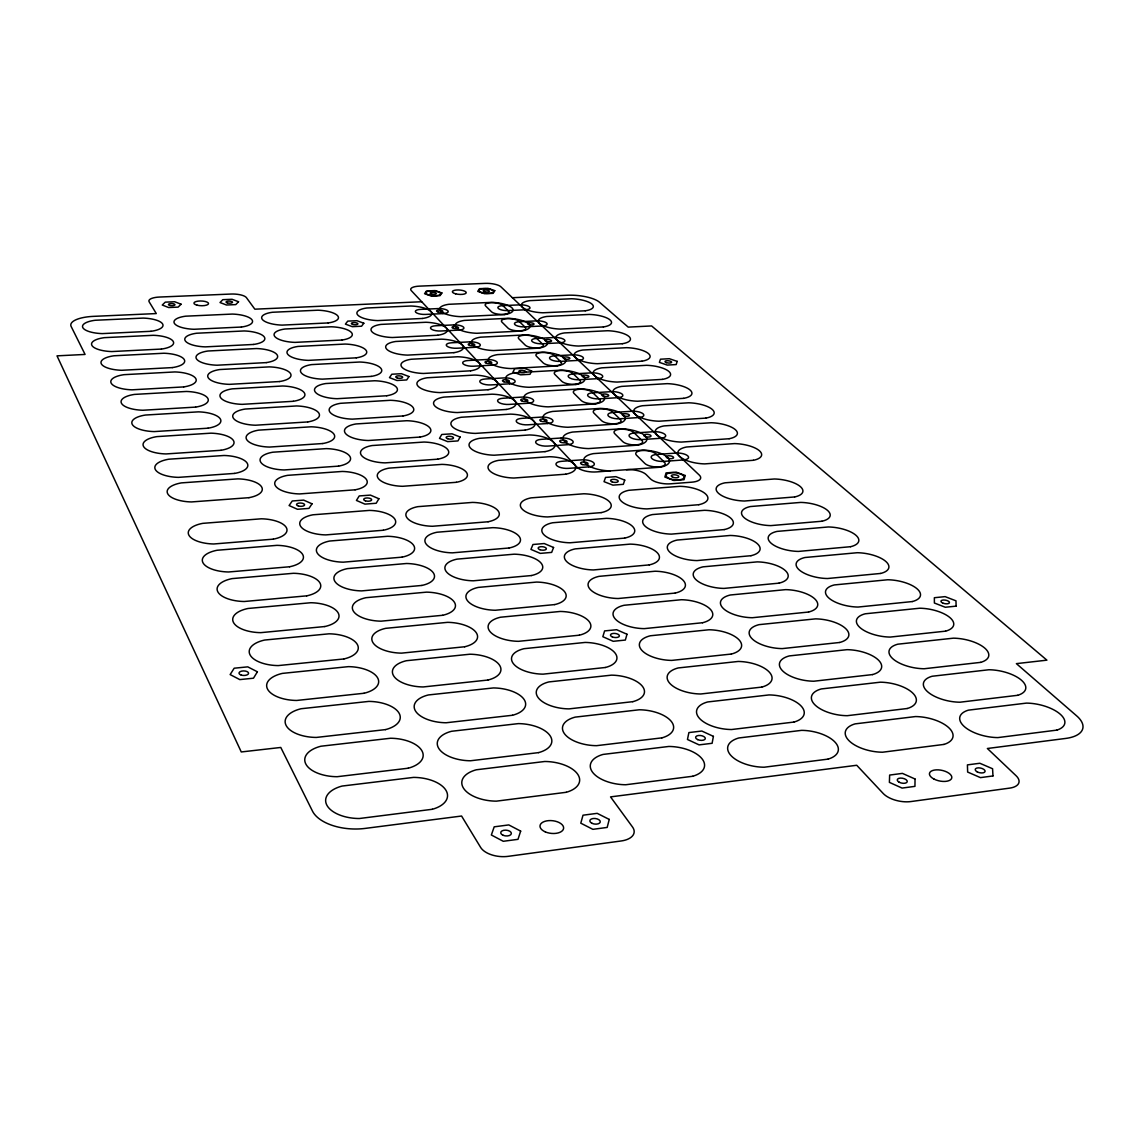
<?xml version="1.0" encoding="UTF-8"?>
<svg xmlns="http://www.w3.org/2000/svg" width="1140" height="1140" viewBox="0 0 1140 1140"><rect width="100%" height="100%" fill="white"/><g stroke="black" fill="none" stroke-linecap="round" stroke-linejoin="round"><path stroke-width="1.5" d="M421.714 301.744L254.847 309.182L246.425 297.64A12.911 4.147 2.1 0 0 230.964 294.049L159.4 297.055A13.11 4.232 1.5 0 0 149.141 301.786L156.294 313.571L93.451 316.364A27.317 9.049 0.8 0 0 71.15 326.482L85.073 354.44L57 355.851L241.267 751.958L280.782 747.455L312.46 811.082A42.194 22.572 2.4 0 0 365.128 828.41L461.572 816.026L480.61 847.376A21.518 11.785 5.2 0 0 508.169 856.34L621.215 840.964A21.161 11.329 7.2 0 0 632.529 827.027L610.541 796.889L856.724 765.268L883.172 793.454A20.534 10.075 11.3 0 0 910.86 801.562L1009.613 788.125A20.392 9.633 12.4 0 0 1016.011 775.656L987.383 748.495L1065.686 738.435A38.817 17.271 12.2 0 0 1076.644 715.849L1016.395 663.637L1046.905 660.16L651.61 325.94L628.197 327.123L599.469 302.214A24.909 7.895 5.1 0 0 567.449 295.246L512.387 297.711M610.157 470.905A22.914 8.749 5.7 0 1 585.418 463.424A22.914 8.749 5.7 0 1 593.413 453.62L642.917 450.101A22.786 8.621 6.1 0 1 667.641 457.468A22.786 8.621 6.1 0 1 660.402 467.186L596.505 471.917A15.133 5.828 5.5 0 1 576.826 467.015L411.269 290.6A12.44 3.933 3.8 0 1 419.335 286.14L485.27 283.376A12.298 3.848 4.3 0 1 500.873 286.781L699.333 475.124A15.219 5.842 6.6 0 1 691.795 482.177L670.505 483.816A15.262 5.885 6.4 0 1 650.427 478.843L646.195 474.611A15.262 5.899 6 0 0 626.373 469.709M915.035 779.005L914.95 786.358L902.082 788.082L889.399 782.382L889.642 775.072L902.41 773.39L915.035 779.005M713.398 736.355L712.115 743.294L699.091 744.876L687.463 739.475L688.888 732.578L701.812 731.039L713.398 736.355M609.245 819.418L607.178 827.426L592.885 829.336L580.787 823.18L583.01 815.2L597.175 813.347L609.245 819.418M685.168 475.508L684.043 479.698L673.854 480.482L664.862 477.047L666.088 472.886L676.205 472.131L685.168 475.508M627 634.253L625.347 640.053L613.206 641.307L602.832 636.704L604.599 630.919L616.64 629.707L627 634.253M677.189 361.38L676.163 364.572L667.242 365.085L659.39 362.378L660.473 359.2L669.351 358.701L677.189 361.38M520.667 831.117L517.988 839.339L503.267 841.292L491.354 834.993L494.204 826.828L508.782 824.918L520.667 831.117M624.749 480.097L623.309 484.343L612.921 485.141L604.029 481.664L605.539 477.432L615.871 476.663L624.749 480.097M553.57 547.471L551.66 552.401L540.303 553.385L530.941 549.409L532.95 544.507L544.222 543.538L553.57 547.471M531.696 370.984L530.029 374.305L520.638 374.846L512.971 372.053L514.696 368.747L524.029 368.22L531.696 370.984M460.104 437.005L457.981 440.924L447.649 441.622L439.513 438.387L441.736 434.482L451.996 433.813L460.104 437.005M378.893 498.736L376.2 503.253L364.928 504.122L356.435 500.446L359.228 495.943L370.415 495.102L378.893 498.736M494.789 290.643L493.136 293.351L484.586 293.721L477.731 291.384L479.427 288.691L487.934 288.334L494.789 290.643M257.398 671.802L253.479 678.2L239.785 679.597L230.138 674.581L234.185 668.211L247.765 666.857L257.398 671.802M408.932 376.528L406.724 379.948L396.962 380.503L389.481 377.639L391.775 374.233L401.465 373.692L408.932 376.528M312.032 503.809L308.969 508.397L297.454 509.281L289.09 505.547L292.239 500.987L303.668 500.118L312.032 503.809M441.907 292.937L440.04 295.673L431.333 296.058L424.55 293.692L426.474 290.957L435.124 290.586L441.907 292.937M363.831 323.233L361.565 326.225L352.331 326.667L345.406 324.116L347.743 321.124L356.92 320.696L363.831 323.233M238.531 301.73L235.795 304.594L226.504 305.007L220.006 302.542L222.799 299.678L232.033 299.293L238.531 301.73M181.103 304.223L178.111 307.116L168.663 307.529L162.251 305.036L165.286 302.143L174.691 301.744L181.103 304.223M992.969 775.941L980.457 777.623L967.646 772.051L967.418 764.883L979.83 763.259L992.584 768.745L992.969 775.941M432.359 809.272L359.299 818.52A31.977 17.043 2.5 0 1 326.881 805.21A31.977 17.043 2.5 0 1 342.086 786.058L413.592 777.394A31.635 16.744 3.5 0 1 446.025 790.433A31.635 16.744 3.5 0 1 432.359 809.272M566.295 792.286L496.385 801.149A31.236 16.331 4.9 0 1 463.538 788.253A31.236 16.331 4.9 0 1 476.292 769.785L544.778 761.491A30.965 16.017 5.8 0 1 577.61 774.117A30.965 16.017 5.8 0 1 566.295 792.286M692.778 776.255L625.774 784.748A30.666 15.618 7 0 1 592.586 772.265A30.666 15.618 7 0 1 603.089 754.423L668.809 746.458A30.452 15.305 7.8 0 1 701.955 758.698A30.452 15.305 7.8 0 1 692.778 776.255M828.096 759.112L764.142 767.22A30.167 14.806 9 0 1 730.612 755.15A30.167 14.806 9 0 1 738.834 737.965L801.62 730.355A30.011 14.507 9.6 0 1 835.078 742.197A30.011 14.507 9.6 0 1 828.096 759.112M943.963 744.42L882.56 752.215A29.825 14.093 10.4 0 1 848.801 740.487A29.825 14.093 10.4 0 1 855.114 723.872L915.463 716.561A29.697 13.794 11 0 1 949.135 728.047A29.697 13.794 11 0 1 943.963 744.42M1056.851 730.113L997.87 737.594A29.554 13.395 11.7 0 1 963.913 726.223A29.554 13.395 11.7 0 1 968.459 710.135L1026.456 703.109A29.455 13.11 12.1 0 1 1060.314 714.267A29.455 13.11 12.1 0 1 1056.851 730.113M408.191 768.218L337.127 776.71A31.008 15.989 2.2 0 1 305.891 764.142A31.008 15.989 2.2 0 1 320.967 746.216L390.55 738.25A30.68 15.732 3.2 0 1 421.8 750.576A30.68 15.732 3.2 0 1 408.191 768.218M538.593 752.614L470.507 760.765A30.296 15.361 4.4 0 1 438.857 748.567A30.296 15.361 4.4 0 1 451.597 731.267L518.344 723.615A30.025 15.091 5.3 0 1 549.979 735.571A30.025 15.091 5.3 0 1 538.593 752.614M661.898 737.865L596.562 745.674A29.726 14.72 6.4 0 1 564.571 733.861A29.726 14.72 6.4 0 1 575.201 717.117L639.298 709.778A29.512 14.45 7.1 0 1 671.246 721.364A29.512 14.45 7.1 0 1 661.898 737.865M793.981 722.062L731.524 729.529A29.227 13.994 8.3 0 1 699.233 718.1A29.227 13.994 8.3 0 1 707.669 701.955L769.001 694.93A29.07 13.723 8.9 0 1 801.249 706.159A29.07 13.723 8.9 0 1 793.981 722.062M907.226 708.51L847.205 715.692A28.885 13.352 9.7 0 1 814.658 704.577A28.885 13.352 9.7 0 1 821.299 688.945L880.308 682.19A28.756 13.082 10.2 0 1 912.769 693.091A28.756 13.082 10.2 0 1 907.226 708.51M1017.692 695.3L959.966 702.212A28.6 12.725 10.9 0 1 927.233 691.41A28.6 12.725 10.9 0 1 932.164 676.248L988.95 669.75A28.5 12.455 11.3 0 1 1021.597 680.352A28.5 12.455 11.3 0 1 1017.692 695.3M385.463 729.614L316.307 737.438A30.11 15.034 1.9 0 1 286.168 725.539A30.11 15.034 1.9 0 1 301.088 708.738L368.847 701.399A29.797 14.806 2.8 0 1 399.014 713.056A29.797 14.806 2.8 0 1 385.463 729.614M512.501 715.264L446.153 722.76A29.412 14.478 4 0 1 415.63 711.218A29.412 14.478 4 0 1 428.341 694.958L493.421 687.933A29.156 14.222 4.8 0 1 523.944 699.248A29.156 14.222 4.8 0 1 512.501 715.264M632.786 701.67L569.031 708.88A28.856 13.894 5.8 0 1 538.18 697.666A28.856 13.894 5.8 0 1 548.882 681.92L611.468 675.151A28.643 13.652 6.6 0 1 642.29 686.152A28.643 13.652 6.6 0 1 632.786 701.67M761.791 687.092L700.772 693.989A28.357 13.253 7.6 0 1 669.607 683.131A28.357 13.253 7.6 0 1 678.229 667.94L738.178 661.457A28.187 12.996 8.3 0 1 769.301 672.116A28.187 12.996 8.3 0 1 761.791 687.092M872.527 674.581L813.818 681.221A28.001 12.668 9 0 1 782.41 670.662A28.001 12.668 9 0 1 789.322 655.913L847.048 649.672A27.873 12.426 9.6 0 1 878.384 660.046A27.873 12.426 9.6 0 1 872.527 674.581M980.642 662.369L924.141 668.753A27.716 12.084 10.2 0 1 892.535 658.478A27.716 12.084 10.2 0 1 897.821 644.186L953.425 638.172A27.616 11.856 10.7 0 1 984.946 648.261A27.616 11.856 10.7 0 1 980.642 662.369M364.059 693.263L296.699 700.459A29.255 14.165 1.7 0 1 267.587 689.187A29.255 14.165 1.7 0 1 282.349 673.398L348.398 666.644A28.956 13.951 2.5 0 1 377.525 677.702A28.956 13.951 2.5 0 1 364.059 693.263M487.92 680.039L423.211 686.95A28.585 13.666 3.6 0 1 393.728 676.006A28.585 13.666 3.6 0 1 406.396 660.716L469.894 654.218A28.329 13.438 4.4 0 1 499.377 664.962A28.329 13.438 4.4 0 1 487.92 680.039M605.312 667.499L543.067 674.153A28.03 13.139 5.4 0 1 513.271 663.509A28.03 13.139 5.4 0 1 524.029 648.689L585.148 642.433A27.83 12.911 6.1 0 1 614.93 652.878A27.83 12.911 6.1 0 1 605.312 667.499M731.353 654.047L671.716 660.402A27.545 12.554 7.1 0 1 641.62 650.085A27.545 12.554 7.1 0 1 650.399 635.764L709.009 629.764A27.374 12.326 7.7 0 1 739.076 639.896A27.374 12.326 7.7 0 1 731.353 654.047M839.681 642.476L782.24 648.603A27.189 12.027 8.4 0 1 751.901 638.557A27.189 12.027 8.4 0 1 759.04 624.649L815.542 618.863A27.061 11.799 8.9 0 1 845.823 628.739A27.061 11.799 8.9 0 1 839.681 642.476M945.559 631.161L890.212 637.075A26.89 11.5 9.6 0 1 859.674 627.299A26.89 11.5 9.6 0 1 865.26 613.79L919.738 608.219A26.79 11.286 10 0 1 950.204 617.837A26.79 11.286 10 0 1 945.559 631.161M956.118 606.138L945.288 607.25L934.387 603.017L934.358 597.716L945.117 596.633L955.976 600.823L956.118 606.138M343.867 658.963L278.217 665.589A28.457 13.367 1.5 0 1 250.073 654.901A28.457 13.367 1.5 0 1 264.665 640.039L329.061 633.812A28.158 13.181 2.3 0 1 357.233 644.299A28.158 13.181 2.3 0 1 343.867 658.963M464.678 646.765L401.551 653.135A27.802 12.911 3.3 0 1 373.036 642.746A27.802 12.911 3.3 0 1 385.662 628.34L447.621 622.34A27.559 12.711 4 0 1 476.135 632.543A27.559 12.711 4 0 1 464.678 646.765M579.32 635.194L518.529 641.321A27.26 12.44 5 0 1 489.716 631.204A27.26 12.44 5 0 1 500.503 617.225L560.225 611.453A27.061 12.241 5.6 0 1 589.024 621.385A27.061 12.241 5.6 0 1 579.32 635.194M702.553 622.739L644.228 628.639A26.776 11.913 6.6 0 1 615.116 618.806A26.776 11.913 6.6 0 1 624.022 605.283L681.364 599.726A26.619 11.699 7.2 0 1 710.434 609.387A26.619 11.699 7.2 0 1 702.553 622.739M808.559 612.038L752.329 617.723A26.419 11.428 7.9 0 1 722.988 608.147A26.419 11.428 7.9 0 1 730.312 594.995L785.645 589.636A26.291 11.229 8.4 0 1 814.943 599.056A26.291 11.229 8.4 0 1 808.559 612.038M912.271 601.564L858.035 607.05A26.134 10.958 9 0 1 828.509 597.716A26.134 10.958 9 0 1 834.352 584.934L887.747 579.761A26.021 10.745 9.4 0 1 917.216 588.938A26.021 10.745 9.4 0 1 912.271 601.564M324.786 626.544L260.761 632.657A27.702 12.64 1.4 0 1 233.501 622.497A27.702 12.64 1.4 0 1 247.95 608.489L310.764 602.732A27.417 12.455 2.1 0 1 338.053 612.721A27.417 12.455 2.1 0 1 324.786 626.544M442.705 615.286L381.059 621.172A27.061 12.226 3.1 0 1 353.471 611.282A27.061 12.226 3.1 0 1 366.011 597.688L426.545 592.144A26.833 12.041 3.7 0 1 454.147 601.863A26.833 12.041 3.7 0 1 442.705 615.286M554.696 604.585L495.301 610.256A26.548 11.799 4.6 0 1 467.4 600.623A26.548 11.799 4.6 0 1 478.216 587.414L536.598 582.07A26.348 11.614 5.2 0 1 564.471 591.546A26.348 11.614 5.2 0 1 554.696 604.585M675.222 593.071L618.179 598.514A26.063 11.315 6.2 0 1 589.993 589.152A26.063 11.315 6.2 0 1 598.999 576.356L655.115 571.226A25.907 11.129 6.7 0 1 683.259 580.431A25.907 11.129 6.7 0 1 675.222 593.071M779.019 583.153L723.957 588.411A25.707 10.873 7.4 0 1 695.557 579.277A25.707 10.873 7.4 0 1 703.052 566.837L757.245 561.878A25.579 10.688 7.9 0 1 785.602 570.855A25.579 10.688 7.9 0 1 779.019 583.153M880.65 573.449L827.498 578.522A25.408 10.431 8.5 0 1 798.912 569.615A25.408 10.431 8.5 0 1 804.982 557.503L857.337 552.715A25.308 10.246 8.9 0 1 885.865 561.493A25.308 10.246 8.9 0 1 880.65 573.449M306.717 595.85L244.245 601.507A26.99 11.956 1.3 0 1 217.84 591.831A26.99 11.956 1.3 0 1 232.104 578.607L293.436 573.292A26.704 11.799 2 0 1 319.87 582.797A26.704 11.799 2 0 1 306.717 595.85M421.871 585.447L361.665 590.891A26.363 11.585 2.8 0 1 334.932 581.471A26.363 11.585 2.8 0 1 347.401 568.618L406.538 563.502A26.134 11.414 3.5 0 1 433.286 572.764A26.134 11.414 3.5 0 1 421.871 585.447M531.354 575.558L473.271 580.802A25.864 11.201 4.3 0 1 446.253 571.61A25.864 11.201 4.3 0 1 457.055 559.127L514.168 554.183A25.664 11.03 4.9 0 1 541.172 563.217A25.664 11.03 4.9 0 1 531.354 575.558M649.287 564.899L593.441 569.943A25.379 10.759 5.8 0 1 566.153 561.008A25.379 10.759 5.8 0 1 575.23 548.882L630.164 544.122A25.223 10.588 6.3 0 1 657.452 552.928A25.223 10.588 6.3 0 1 649.287 564.899M750.947 555.707L696.996 560.581A25.037 10.36 7 0 1 669.479 551.86A25.037 10.36 7 0 1 677.117 540.061L730.241 535.458A24.909 10.189 7.4 0 1 757.715 544.051A24.909 10.189 7.4 0 1 750.947 555.707M850.568 546.701L798.456 551.418A24.738 9.961 8 0 1 770.754 542.897A24.738 9.961 8 0 1 777.024 531.411L828.367 526.965A24.624 9.79 8.4 0 1 856.026 535.358A24.624 9.79 8.4 0 1 850.568 546.701M289.589 566.765L228.599 571.981A26.306 11.343 1.2 0 1 202.977 562.761A26.306 11.343 1.2 0 1 217.07 550.264L276.992 545.347A26.035 11.186 1.8 0 1 302.627 554.425A26.035 11.186 1.8 0 1 289.589 566.765M402.107 557.147L343.268 562.177A25.707 10.987 2.6 0 1 317.333 553.185A25.707 10.987 2.6 0 1 329.716 541.03L387.543 536.284A25.479 10.844 3.2 0 1 413.492 545.134A25.479 10.844 3.2 0 1 402.107 557.147M509.181 547.984L452.366 552.843A25.208 10.645 4 0 1 426.161 544.065A25.208 10.645 4 0 1 436.962 532.238L492.836 527.663A25.023 10.488 4.6 0 1 519.042 536.299A25.023 10.488 4.6 0 1 509.181 547.984M624.635 538.109L569.957 542.783A24.752 10.232 5.4 0 1 543.481 534.247A24.752 10.232 5.4 0 1 552.615 522.761L606.437 518.344A24.596 10.075 5.9 0 1 632.885 526.751A24.596 10.075 5.9 0 1 624.635 538.109M724.228 529.587L671.36 534.119A24.396 9.875 6.6 0 1 644.684 525.768A24.396 9.875 6.6 0 1 652.436 514.567L704.506 510.307A24.268 9.719 7 0 1 731.153 518.529A24.268 9.719 7 0 1 724.228 529.587M821.926 521.236L770.811 525.611A24.111 9.505 7.6 0 1 743.935 517.46A24.111 9.505 7.6 0 1 750.391 506.545L800.765 502.412A23.997 9.348 8 0 1 827.583 510.449A23.997 9.348 8 0 1 821.926 521.236M273.344 539.149L213.75 543.98A25.664 10.759 1.1 0 1 188.884 535.173A25.664 10.759 1.1 0 1 202.806 523.346L261.359 518.8A25.408 10.63 1.7 0 1 286.254 527.464A25.408 10.63 1.7 0 1 273.344 539.149M383.325 530.243L325.798 534.902A25.08 10.445 2.5 0 1 300.632 526.324A25.08 10.445 2.5 0 1 312.916 514.795L369.474 510.407A24.866 10.303 3 0 1 394.654 518.857A24.866 10.303 3 0 1 383.325 530.243M488.091 521.764L432.488 526.267A24.596 10.117 3.8 0 1 407.051 517.874A24.596 10.117 3.8 0 1 417.824 506.659L472.53 502.412A24.41 9.975 4.3 0 1 497.966 510.677A24.41 9.975 4.3 0 1 488.091 521.764M601.151 512.615L547.599 516.947A24.14 9.747 5.1 0 1 521.906 508.782A24.14 9.747 5.1 0 1 531.083 497.867L583.822 493.777A23.997 9.604 5.6 0 1 609.501 501.828A23.997 9.604 5.6 0 1 601.151 512.615M698.777 504.707L646.95 508.91A23.797 9.419 6.2 0 1 621.058 500.916A23.797 9.419 6.2 0 1 628.909 490.286L679.967 486.324A23.669 9.277 6.6 0 1 705.845 494.19A23.669 9.277 6.6 0 1 698.777 504.707M794.623 496.955L744.463 501.016A23.512 9.077 7.2 0 1 718.385 493.193A23.512 9.077 7.2 0 1 724.983 482.819L774.416 478.985A23.399 8.935 7.6 0 1 800.465 486.695A23.399 8.935 7.6 0 1 794.623 496.955M588.668 466.887L568.304 468.369A9.091 3.506 5.3 0 1 556.577 465.448A9.091 3.506 5.3 0 1 561.749 461.301L581.984 459.848A9.063 3.477 5.5 0 1 593.698 462.755A9.063 3.477 5.5 0 1 588.668 466.887M683.359 459.947L663.637 461.401A8.963 3.391 6.2 0 1 651.88 458.536A8.963 3.391 6.2 0 1 656.498 454.49L676.106 453.079A8.935 3.363 6.4 0 1 687.847 455.929A8.935 3.363 6.4 0 1 683.359 459.947M248.919 497.681L191.463 501.942A24.695 9.918 1 0 1 167.708 493.748A24.695 9.918 1 0 1 181.36 482.89L237.847 478.871A24.453 9.804 1.5 0 1 261.63 486.937A24.453 9.804 1.5 0 1 248.919 497.681M355.096 489.815L299.535 493.934A24.154 9.647 2.3 0 1 275.51 485.925A24.154 9.647 2.3 0 1 287.636 475.337L342.285 471.447A23.94 9.533 2.8 0 1 366.325 479.341A23.94 9.533 2.8 0 1 355.096 489.815M456.356 482.305L402.591 486.296A23.684 9.362 3.4 0 1 378.309 478.458A23.684 9.362 3.4 0 1 389.025 468.127L441.935 464.379A23.512 9.248 3.9 0 1 466.232 472.088A23.512 9.248 3.9 0 1 456.356 482.305M565.782 474.197L513.926 478.03A23.242 9.049 4.7 0 1 489.388 470.407A23.242 9.049 4.7 0 1 498.622 460.346L549.694 456.713A23.099 8.921 5.1 0 1 574.218 464.251A23.099 8.921 5.1 0 1 565.782 474.197M753.383 460.289L704.705 463.895A22.615 8.465 6.6 0 1 679.796 456.584A22.615 8.465 6.6 0 1 686.594 446.994L734.602 443.588A22.515 8.336 7 0 1 759.468 450.799A22.515 8.336 7 0 1 753.383 460.289M234.641 473.414L178.424 477.361A24.125 9.448 1 0 1 155.339 469.523A24.125 9.448 1 0 1 168.805 459.206L224.081 455.487A23.897 9.348 1.5 0 1 247.209 463.211A23.897 9.348 1.5 0 1 234.641 473.414M338.566 466.132L284.173 469.951A23.598 9.191 2.1 0 1 260.804 462.284A23.598 9.191 2.1 0 1 272.816 452.209L326.339 448.618A23.399 9.091 2.6 0 1 349.724 456.171A23.399 9.091 2.6 0 1 338.566 466.132M437.76 459.178L385.078 462.868A23.156 8.935 3.3 0 1 361.466 455.359A23.156 8.935 3.3 0 1 372.125 445.541L423.98 442.049A22.971 8.821 3.7 0 1 447.607 449.445A22.971 8.821 3.7 0 1 437.76 459.178M545.034 451.639L494.176 455.216A22.715 8.636 4.4 0 1 470.321 447.892A22.715 8.636 4.4 0 1 479.555 438.316L529.658 434.953A22.572 8.522 4.9 0 1 553.513 442.178A22.572 8.522 4.9 0 1 545.034 451.639M637.844 445.127L588.553 448.59A22.387 8.379 5.4 0 1 564.5 441.422A22.387 8.379 5.4 0 1 572.536 432.06L621.143 428.797A22.258 8.251 5.8 0 1 645.169 435.879A22.258 8.251 5.8 0 1 637.844 445.127M729.144 438.729L681.335 442.078A22.102 8.094 6.3 0 1 657.11 435.053A22.102 8.094 6.3 0 1 664.022 425.918L711.161 422.741A21.988 7.98 6.7 0 1 735.357 429.68A21.988 7.98 6.7 0 1 729.144 438.729M561.208 438.002L541.357 439.342A8.878 3.349 5 0 0 536.199 443.289A8.878 3.349 5 0 0 547.628 446.096L567.592 444.714A8.849 3.32 5.2 0 0 572.622 440.795A8.849 3.32 5.2 0 0 561.208 438.002M653.591 431.704L634.339 433.015A8.764 3.235 5.9 0 0 629.707 436.876A8.764 3.235 5.9 0 0 641.164 439.627L660.516 438.287A8.735 3.22 6.1 0 0 665.019 434.454A8.735 3.22 6.1 0 0 653.591 431.704M221.018 450.286L166.013 453.934A23.584 9.006 0.9 0 1 143.526 446.424A23.584 9.006 0.9 0 1 156.835 436.62L210.943 433.172A23.356 8.906 1.4 0 1 233.458 440.582A23.356 8.906 1.4 0 1 221.018 450.286M322.777 443.531L269.524 447.065A23.071 8.778 2 0 1 246.767 439.712A23.071 8.778 2 0 1 258.666 430.136L311.106 426.802A22.886 8.678 2.5 0 1 333.878 434.055A22.886 8.678 2.5 0 1 322.777 443.531M419.99 437.076L368.363 440.51A22.643 8.536 3.1 0 1 345.377 433.3A22.643 8.536 3.1 0 1 355.979 423.952L406.823 420.717A22.472 8.436 3.6 0 1 429.823 427.814A22.472 8.436 3.6 0 1 419.99 437.076M525.184 430.094L475.309 433.399A22.216 8.265 4.2 0 1 452.081 426.374A22.216 8.265 4.2 0 1 461.33 417.254L510.478 414.119A22.073 8.151 4.6 0 1 533.705 421.059A22.073 8.151 4.6 0 1 525.184 430.094M616.284 424.051L567.891 427.258A21.888 8.008 5.2 0 1 544.478 420.361A21.888 8.008 5.2 0 1 552.572 411.44L600.281 408.405A21.774 7.909 5.6 0 1 623.68 415.216A21.774 7.909 5.6 0 1 616.284 424.051M705.931 418.095L658.991 421.216A21.603 7.766 6.1 0 1 635.408 414.447A21.603 7.766 6.1 0 1 642.404 405.726L688.717 402.791A21.503 7.652 6.4 0 1 712.272 409.459A21.503 7.652 6.4 0 1 705.931 418.095M547.457 423.524L527.863 424.807A8.678 3.206 4.8 0 1 516.719 422.114A8.678 3.206 4.8 0 1 521.864 418.351L541.343 417.098A8.664 3.178 5 0 1 552.458 419.791A8.664 3.178 5 0 1 547.457 423.524M638.671 417.553L619.661 418.793A8.564 3.107 5.7 0 1 608.504 416.143A8.564 3.107 5.7 0 1 613.135 412.466L632.03 411.255A8.536 3.078 5.9 0 1 643.174 413.891A8.536 3.078 5.9 0 1 638.671 417.553M528.176 403.247L508.939 404.429A8.493 3.064 4.6 0 1 498.08 401.836A8.493 3.064 4.6 0 1 503.196 398.245L522.32 397.076A8.479 3.05 4.7 0 1 533.164 399.67A8.479 3.05 4.7 0 1 528.176 403.247M617.738 397.689L599.07 398.843A8.379 2.978 5.4 0 1 588.197 396.293A8.379 2.978 5.4 0 1 592.814 392.787L611.382 391.661A8.365 2.95 5.6 0 1 622.255 394.198A8.365 2.95 5.6 0 1 617.738 397.689M208.022 428.198L154.157 431.59A23.071 8.593 0.9 0 1 132.254 424.379A23.071 8.593 0.9 0 1 145.393 415.046L198.403 411.853A22.857 8.507 1.4 0 1 220.334 418.964A22.857 8.507 1.4 0 1 208.022 428.198M307.714 421.943L255.517 425.22A22.572 8.379 2 0 1 233.358 418.166A22.572 8.379 2 0 1 245.157 409.046L296.543 405.954A22.387 8.293 2.4 0 1 318.716 412.908A22.387 8.293 2.4 0 1 307.714 421.943M403.004 415.957L352.388 419.135A22.159 8.165 3 0 1 330.002 412.224A22.159 8.165 3 0 1 340.546 403.303L390.407 400.297A21.988 8.066 3.4 0 1 412.808 407.123A21.988 8.066 3.4 0 1 403.004 415.957M506.203 409.474L457.268 412.552A21.745 7.909 4 0 1 434.654 405.783A21.745 7.909 4 0 1 443.887 397.091L492.124 394.184A21.603 7.809 4.4 0 1 514.739 400.867A21.603 7.809 4.4 0 1 506.203 409.474M595.636 403.859L548.126 406.852A21.418 7.681 4.9 0 1 525.326 400.211A21.418 7.681 4.9 0 1 533.449 391.704L580.303 388.882A21.304 7.581 5.3 0 1 603.103 395.423A21.304 7.581 5.3 0 1 595.636 403.859M683.701 398.33L637.574 401.223A21.147 7.438 5.8 0 1 614.617 394.725A21.147 7.438 5.8 0 1 621.685 386.389L667.199 383.653A21.033 7.339 6.1 0 1 690.142 390.08A21.033 7.339 6.1 0 1 683.701 398.33M509.694 383.809L490.813 384.921A8.322 2.936 4.4 0 1 480.225 382.413A8.322 2.936 4.4 0 1 485.312 378.993L504.094 377.91A8.293 2.921 4.5 0 1 514.667 380.404A8.293 2.921 4.5 0 1 509.694 383.809M597.688 378.651L579.334 379.734A8.208 2.85 5.2 0 1 568.732 377.269A8.208 2.85 5.2 0 1 573.349 373.92L591.589 372.866A8.18 2.836 5.4 0 1 602.191 375.317A8.18 2.836 5.4 0 1 597.688 378.651M195.595 407.108L142.842 410.243A22.586 8.208 0.9 0 1 121.496 403.318A22.586 8.208 0.9 0 1 134.463 394.411L186.39 391.462A22.372 8.123 1.3 0 1 207.779 398.302A22.372 8.123 1.3 0 1 195.595 407.108M293.293 401.294L242.136 404.344A22.102 8.008 1.9 0 1 220.547 397.547A22.102 8.008 1.9 0 1 232.218 388.854L282.606 385.99A21.917 7.923 2.3 0 1 304.223 392.687A21.917 7.923 2.3 0 1 293.293 401.294M386.745 395.751L337.098 398.701A21.689 7.809 2.8 0 1 315.281 392.046A21.689 7.809 2.8 0 1 325.769 383.539L374.69 380.76A21.518 7.724 3.3 0 1 396.521 387.329A21.518 7.724 3.3 0 1 386.745 395.751M488.034 389.738L439.997 392.588A21.29 7.581 3.9 0 1 417.953 386.075A21.29 7.581 3.9 0 1 427.172 377.768L474.539 375.074A21.147 7.481 4.3 0 1 496.57 381.501A21.147 7.481 4.3 0 1 488.034 389.738M575.857 384.522L529.188 387.286A20.976 7.367 4.7 0 1 506.972 380.903A20.976 7.367 4.7 0 1 515.123 372.766L561.151 370.144A20.848 7.268 5.1 0 1 583.366 376.457A20.848 7.268 5.1 0 1 575.857 384.522M662.397 379.378L617.053 382.071A20.691 7.139 5.6 0 1 594.681 375.801A20.691 7.139 5.6 0 1 601.806 367.835L646.551 365.299A20.591 7.054 5.9 0 1 668.909 371.483A20.591 7.054 5.9 0 1 662.397 379.378M183.711 386.916L132.026 389.823A22.102 7.852 0.9 0 1 111.193 383.168A22.102 7.852 0.9 0 1 123.989 374.675L174.904 371.939A21.902 7.78 1.3 0 1 195.752 378.523A21.902 7.78 1.3 0 1 183.711 386.916M279.5 381.544L229.34 384.351A21.646 7.667 1.8 0 1 208.278 377.825A21.646 7.667 1.8 0 1 219.835 369.531L269.268 366.88A21.46 7.581 2.2 0 1 290.344 373.322A21.46 7.581 2.2 0 1 279.5 381.544M371.184 376.399L322.463 379.136A21.247 7.481 2.7 0 1 301.188 372.723A21.247 7.481 2.7 0 1 311.605 364.601L359.627 362.021A21.076 7.396 3.1 0 1 380.903 368.348A21.076 7.396 3.1 0 1 371.184 376.399M470.606 370.814L423.439 373.464A20.848 7.268 3.7 0 1 401.95 367.194A20.848 7.268 3.7 0 1 411.141 359.257L457.667 356.749A20.705 7.182 4.1 0 1 479.156 362.947A20.705 7.182 4.1 0 1 470.606 370.814M556.876 365.969L511.034 368.548A20.549 7.068 4.5 0 1 489.374 362.378A20.549 7.068 4.5 0 1 497.539 354.611L542.768 352.174A20.42 6.983 4.9 0 1 564.428 358.259A20.42 6.983 4.9 0 1 556.876 365.969M641.934 361.195L597.374 363.703A20.264 6.869 5.3 0 1 575.558 357.647A20.264 6.869 5.3 0 1 582.74 350.023L626.729 347.671A20.164 6.783 5.7 0 1 648.532 353.642A20.164 6.783 5.7 0 1 641.934 361.195M491.981 365.171L473.442 366.211A8.151 2.821 4.2 0 1 463.097 363.788A8.151 2.821 4.2 0 1 468.155 360.511L486.609 359.513A8.123 2.807 4.4 0 1 496.926 361.921A8.123 2.807 4.4 0 1 491.981 365.171M578.436 360.382L560.41 361.38A8.037 2.736 5 0 1 550.05 359.014A8.037 2.736 5 0 1 554.653 355.808L572.594 354.839A8.008 2.722 5.2 0 1 582.939 357.205A8.008 2.722 5.2 0 1 578.436 360.382M172.34 367.593L121.666 370.286A21.66 7.524 0.9 0 1 101.346 363.874A21.66 7.524 0.9 0 1 113.972 355.78L163.889 353.243A21.46 7.438 1.2 0 1 184.253 359.57A21.46 7.438 1.2 0 1 172.34 367.593M266.29 362.606L217.085 365.213A21.204 7.353 1.8 0 1 196.522 358.929A21.204 7.353 1.8 0 1 207.979 351.006L256.457 348.541A21.033 7.268 2.1 0 1 277.034 354.754A21.033 7.268 2.1 0 1 266.29 362.606M356.264 357.832L308.441 360.368A20.819 7.168 2.6 0 1 287.679 354.198A20.819 7.168 2.6 0 1 298.024 346.432L345.163 344.052A20.663 7.097 3 0 1 365.94 350.137A20.663 7.097 3 0 1 356.264 357.832M453.891 352.659L407.564 355.11A20.434 6.968 3.6 0 1 386.603 349.068A20.434 6.968 3.6 0 1 395.765 341.473L441.465 339.164A20.292 6.897 3.9 0 1 462.441 345.135A20.292 6.897 3.9 0 1 453.891 352.659M538.664 348.156L493.606 350.55A20.135 6.783 4.4 0 1 472.473 344.608A20.135 6.783 4.4 0 1 480.653 337.169L525.113 334.918A20.007 6.712 4.7 0 1 546.245 340.789A20.007 6.712 4.7 0 1 538.664 348.156M622.298 343.724L578.479 346.047A19.864 6.598 5.1 0 1 557.189 340.219A19.864 6.598 5.1 0 1 564.414 332.923L607.677 330.728A19.765 6.512 5.4 0 1 628.952 336.485A19.765 6.512 5.4 0 1 622.298 343.724M469.822 341.858L451.697 342.784A7.98 2.708 4 0 0 446.666 345.905A7.98 2.708 4 0 0 456.77 348.242L474.995 347.301A7.966 2.693 4.2 0 0 479.911 344.18A7.966 2.693 4.2 0 0 469.822 341.858M554.339 337.511L536.698 338.423A7.88 2.636 4.8 0 0 532.109 341.473A7.88 2.636 4.8 0 0 542.227 343.781L559.954 342.841A7.852 2.622 5 0 0 564.442 339.805A7.852 2.622 5 0 0 554.339 337.511M161.438 349.068L111.734 351.562A21.218 7.196 0.9 0 1 91.898 345.392A21.218 7.196 0.9 0 1 104.367 337.654L153.33 335.303A21.033 7.139 1.2 0 1 173.209 341.402A21.033 7.139 1.2 0 1 161.438 349.068M253.607 344.451L205.328 346.873A20.791 7.04 1.7 0 1 185.264 340.817A20.791 7.04 1.7 0 1 196.593 333.236L244.188 330.956A20.62 6.968 2.1 0 1 264.266 336.941A20.62 6.968 2.1 0 1 253.607 344.451M341.943 340.034L294.989 342.385A20.406 6.883 2.6 0 1 274.726 336.428A20.406 6.883 2.6 0 1 284.986 329.004L331.284 326.781A20.249 6.812 2.9 0 1 351.562 332.666A20.249 6.812 2.9 0 1 341.943 340.034M437.846 335.231L392.331 337.511A20.036 6.698 3.5 0 1 371.868 331.669A20.036 6.698 3.5 0 1 381.002 324.401L425.904 322.264A19.893 6.612 3.8 0 1 446.381 328.021A19.893 6.612 3.8 0 1 437.846 335.231M521.165 331.056L476.876 333.279A19.736 6.527 4.2 0 1 456.242 327.536A19.736 6.527 4.2 0 1 464.422 320.411L508.141 318.317A19.622 6.441 4.5 0 1 528.775 323.988A19.622 6.441 4.5 0 1 521.165 331.056M603.416 326.938L560.31 329.089A19.48 6.341 4.9 0 1 539.534 323.461A19.48 6.341 4.9 0 1 546.787 316.464L589.351 314.426A19.366 6.27 5.2 0 1 610.128 319.998A19.366 6.27 5.2 0 1 603.416 326.938M453.692 324.9L435.879 325.755A7.823 2.594 3.9 0 0 430.877 328.748A7.823 2.594 3.9 0 0 440.753 330.999L458.665 330.115A7.809 2.579 4 0 0 463.553 327.152A7.809 2.579 4 0 0 453.692 324.9M536.798 320.867L519.455 321.708A7.724 2.537 4.6 0 0 514.881 324.629A7.724 2.537 4.6 0 0 524.77 326.852L542.198 325.997A7.695 2.522 4.8 0 0 546.673 323.076A7.695 2.522 4.8 0 0 536.798 320.867M442.976 313.614L425.363 314.426A7.681 2.494 3.8 0 1 415.715 312.246A7.681 2.494 3.8 0 1 420.674 309.382L438.188 308.584A7.652 2.48 3.9 0 1 447.835 310.764A7.652 2.48 3.9 0 1 442.976 313.614M525.113 309.781L507.97 310.579A7.567 2.437 4.5 0 1 498.294 308.427A7.567 2.437 4.5 0 1 502.854 305.62L519.911 304.85A7.553 2.422 4.6 0 1 529.573 306.988A7.553 2.422 4.6 0 1 525.113 309.781M150.979 331.298L102.215 333.607A20.805 6.911 0.9 0 1 82.835 327.665A20.805 6.911 0.9 0 1 95.147 320.269L143.198 318.089A20.62 6.84 1.2 0 1 162.621 323.974A20.62 6.84 1.2 0 1 150.979 331.298M241.438 327.038L194.042 329.275A20.378 6.755 1.7 0 1 174.448 323.432A20.378 6.755 1.7 0 1 185.663 316.179L232.389 314.07A20.221 6.698 2 0 1 252.011 319.841A20.221 6.698 2 0 1 241.438 327.038M328.192 322.934L282.079 325.114A20.007 6.612 2.5 0 1 262.271 319.371A20.007 6.612 2.5 0 1 272.46 312.26L317.946 310.208A19.864 6.541 2.8 0 1 337.754 315.88A19.864 6.541 2.8 0 1 328.192 322.934M422.427 318.473L377.696 320.596A19.651 6.427 3.3 0 1 357.704 314.954A19.651 6.427 3.3 0 1 366.795 308L410.942 306.005A19.523 6.356 3.7 0 1 430.949 311.576A19.523 6.356 3.7 0 1 422.427 318.473M504.35 314.612L460.788 316.663A19.366 6.27 4.1 0 1 440.639 311.12A19.366 6.27 4.1 0 1 448.818 304.294L491.81 302.357A19.252 6.199 4.4 0 1 511.96 307.829A19.252 6.199 4.4 0 1 504.35 314.612M585.247 310.793L542.854 312.788A19.095 6.113 4.8 0 1 522.548 307.344A19.095 6.113 4.8 0 1 529.829 300.632L571.71 298.751A18.995 6.042 5.1 0 1 592.002 304.138A18.995 6.042 5.1 0 1 585.247 310.793M508.44 311.035L502.398 305.178A8.921 2.864 4.4 0 0 491.041 302.656A8.921 2.864 4.4 0 0 485.611 305.947L491.554 311.818A8.992 2.907 4.4 0 0 503.025 314.384A8.992 2.907 4.4 0 0 508.44 311.035M525.255 327.322L518.971 321.238A9.106 2.978 4.5 0 0 507.371 318.644A9.106 2.978 4.5 0 0 501.914 322.064L508.084 328.178A9.163 3.021 4.6 0 0 519.812 330.828A9.163 3.021 4.6 0 0 525.255 327.322M542.74 344.266L536.213 337.939A9.277 3.092 4.7 0 0 524.329 335.245A9.277 3.092 4.7 0 0 518.857 338.837L525.284 345.178A9.348 3.135 4.8 0 0 537.282 347.928A9.348 3.135 4.8 0 0 542.74 344.266M560.937 361.893L554.14 355.31A9.462 3.22 4.9 0 0 541.985 352.531A9.462 3.22 4.9 0 0 536.484 356.279L543.167 362.891A9.533 3.277 5 0 0 555.465 365.726A9.533 3.277 5 0 0 560.937 361.893M579.889 380.261L572.807 373.407A9.662 3.363 5.1 0 0 560.353 370.514A9.662 3.363 5.1 0 0 554.852 374.433L561.821 381.33A9.747 3.406 5.2 0 0 574.403 384.266A9.747 3.406 5.2 0 0 579.889 380.261M599.654 399.413L592.259 392.245A9.875 3.491 5.3 0 0 579.505 389.267A9.875 3.491 5.3 0 0 573.99 393.371L581.243 400.553A9.947 3.548 5.4 0 0 594.154 403.603A9.947 3.548 5.4 0 0 599.654 399.413M620.26 419.378L612.565 411.911A10.089 3.648 5.5 0 0 599.469 408.818A10.089 3.648 5.5 0 0 593.94 413.107L601.521 420.617A10.175 3.705 5.6 0 0 614.759 423.781A10.175 3.705 5.6 0 0 620.26 419.378M641.792 440.24L633.74 432.445A10.317 3.805 5.8 0 0 620.317 429.224A10.317 3.805 5.8 0 0 614.788 433.727L622.711 441.565A10.402 3.876 5.9 0 0 636.291 444.857A10.402 3.876 5.9 0 0 641.792 440.24M664.292 462.042L655.885 453.891A10.559 3.976 6.1 0 0 642.105 450.542A10.559 3.976 6.1 0 0 636.562 455.273L644.855 463.467A10.645 4.047 6.2 0 0 658.806 466.901A10.645 4.047 6.2 0 0 664.292 462.042M447.878 438.772A3.705 1.397 4 0 0 453.535 437.974A3.705 1.397 4 0 0 448.091 436.349A3.705 1.397 4 0 0 447.878 438.772M397.333 378.01A3.477 1.226 3.5 0 0 402.691 377.34A3.477 1.226 3.5 0 0 397.661 375.901A3.477 1.226 3.5 0 0 397.333 378.01M352.802 324.487A3.277 1.083 3.1 0 0 357.903 323.917A3.277 1.083 3.1 0 0 353.215 322.62A3.277 1.083 3.1 0 0 352.802 324.487M697.737 739.632A4.902 2.408 8 0 0 705.304 738.606A4.902 2.408 8 0 0 698.321 735.514A4.902 2.408 8 0 0 697.737 739.632M612.308 636.904A4.489 2.038 6.3 0 0 619.376 636.077A4.489 2.038 6.3 0 0 613.135 633.441A4.489 2.038 6.3 0 0 612.308 636.904M539.99 549.722A4.133 1.738 5.2 0 0 546.388 548.853A4.133 1.738 5.2 0 0 540.46 546.73A4.133 1.738 5.2 0 0 539.99 549.722M666.401 362.634A3.334 1.126 6 0 0 671.603 362.278A3.334 1.126 6 0 0 666.886 360.724A3.334 1.126 6 0 0 666.401 362.634M942.68 603.003A4.318 1.781 10.1 0 0 949.449 602.732A4.318 1.781 10.1 0 0 943.493 600.01A4.318 1.781 10.1 0 0 942.68 603.003M241.21 675.08A4.788 2.28 1 0 0 248.577 673.37A4.788 2.28 1 0 0 241.609 671.132A4.788 2.28 1 0 0 241.21 675.08M672.885 477.29A3.805 1.468 6.5 0 0 678.813 476.762A3.805 1.468 6.5 0 0 673.412 474.796A3.805 1.468 6.5 0 0 672.885 477.29M612.151 481.907A3.848 1.496 5.8 0 0 618.208 481.365A3.848 1.496 5.8 0 0 612.85 479.37A3.848 1.496 5.8 0 0 612.151 481.907M484.543 291.712A3.092 0.969 4.3 0 0 489.345 291.298A3.092 0.969 4.3 0 0 484.928 290.044A3.092 0.969 4.3 0 0 484.543 291.712M431.576 294.049A3.121 0.983 3.9 0 0 436.349 293.536A3.121 0.983 3.9 0 0 431.789 292.353A3.121 0.983 3.9 0 0 431.576 294.049M899.203 782.24A5.087 2.48 11.2 0 0 907.226 781.755A5.087 2.48 11.2 0 0 900.315 778.093A5.087 2.48 11.2 0 0 899.203 782.24M977.194 771.865A5.059 2.394 12.1 0 0 985.088 771.481A5.059 2.394 12.1 0 0 978.163 767.847A5.059 2.394 12.1 0 0 977.194 771.865M503.111 835.292A5.33 2.893 5.2 0 0 511.347 833.582A5.33 2.893 5.2 0 0 503.68 830.305A5.33 2.893 5.2 0 0 503.111 835.292M591.931 823.294A5.258 2.807 6.8 0 0 600.253 822.054A5.258 2.807 6.8 0 0 592.971 818.534A5.258 2.807 6.8 0 0 591.931 823.294M227.501 302.955A3.249 1.054 2.1 0 0 232.517 302.299A3.249 1.054 2.1 0 0 227.815 301.145A3.249 1.054 2.1 0 0 227.501 302.955M169.974 305.492A3.292 1.069 1.6 0 0 174.976 304.736A3.292 1.069 1.6 0 0 170.117 303.653A3.292 1.069 1.6 0 0 169.974 305.492M365.455 500.845A4.004 1.624 3 0 0 371.668 499.876A4.004 1.624 3 0 0 365.926 498.052A4.004 1.624 3 0 0 365.455 500.845M298.466 506.032A4.047 1.653 2.2 0 0 304.622 504.849A4.047 1.653 2.2 0 0 298.637 503.168A4.047 1.653 2.2 0 0 298.466 506.032M455.658 293.835A6.954 2.195 4.1 0 0 466.232 292.695A6.954 2.195 4.1 0 0 456 290.044A6.954 2.195 4.1 0 0 455.658 293.835M934.016 779.076A11.372 5.444 11.6 0 0 951.758 777.993A11.372 5.444 11.6 0 0 936.14 769.87A11.372 5.444 11.6 0 0 934.016 779.076M545.333 831.901A11.856 6.37 6.1 0 0 563.616 828.296A11.856 6.37 6.1 0 0 546.53 820.914A11.856 6.37 6.1 0 0 545.333 831.901M197.163 305.207A7.31 2.365 1.8 0 0 208.52 303.71A7.31 2.365 1.8 0 0 197.989 301.145A7.31 2.365 1.8 0 0 197.163 305.207M669.893 478.714A9.134 3.52 6.5 0 0 684.1 477.446A9.134 3.52 6.5 0 0 671.132 472.73A9.134 3.52 6.5 0 0 669.893 478.714M482.021 292.652A7.424 2.337 4.3 0 0 493.634 291.726A7.424 2.337 4.3 0 0 483.146 288.691A7.424 2.337 4.3 0 0 482.021 292.652M429.253 295.089A7.481 2.38 3.9 0 0 440.695 293.863A7.481 2.38 3.9 0 0 429.751 290.999A7.481 2.38 3.9 0 0 429.253 295.089M529.017 324.587A3.206 1.054 4.7 0 0 534.005 324.159A3.206 1.054 4.7 0 0 529.402 322.791A3.206 1.054 4.7 0 0 529.017 324.587M546.502 341.416A3.277 1.097 4.9 0 0 551.575 340.945A3.277 1.097 4.9 0 0 546.858 339.535A3.277 1.097 4.9 0 0 546.502 341.416M564.713 358.915A3.349 1.14 5.1 0 0 569.857 358.43A3.349 1.14 5.1 0 0 565.027 356.963A3.349 1.14 5.1 0 0 564.713 358.915M583.666 377.141A3.42 1.183 5.3 0 0 588.895 376.628A3.42 1.183 5.3 0 0 583.937 375.103A3.42 1.183 5.3 0 0 583.666 377.141M603.416 396.136A3.491 1.24 5.5 0 0 608.731 395.58A3.491 1.24 5.5 0 0 603.644 394.012A3.491 1.24 5.5 0 0 603.416 396.136M623.808 415.886A3.562 1.282 5.8 0 0 629.423 415.459A3.562 1.282 5.8 0 0 624.435 413.706A3.562 1.282 5.8 0 0 623.808 415.886M645.326 436.577A3.648 1.339 6 0 0 651.026 436.121A3.648 1.339 6 0 0 645.91 434.297A3.648 1.339 6 0 0 645.326 436.577M667.798 458.195A3.734 1.411 6.3 0 0 673.612 457.71A3.734 1.411 6.3 0 0 668.339 455.801A3.734 1.411 6.3 0 0 667.798 458.195M437.988 311.904A3.192 1.04 3.9 0 0 442.861 311.363A3.192 1.04 3.9 0 0 438.202 310.123A3.192 1.04 3.9 0 0 437.988 311.904M453.549 328.363A3.249 1.083 4 0 0 458.508 327.779A3.249 1.083 4 0 0 453.734 326.496A3.249 1.083 4 0 0 453.549 328.363M469.552 345.406A3.32 1.126 4.2 0 0 474.767 344.935A3.32 1.126 4.2 0 0 470.107 343.511A3.32 1.126 4.2 0 0 469.552 345.406M486.409 363.218A3.391 1.168 4.4 0 0 491.711 362.719A3.391 1.168 4.4 0 0 486.937 361.238A3.391 1.168 4.4 0 0 486.409 363.218M503.98 381.786A3.463 1.211 4.5 0 0 509.366 381.245A3.463 1.211 4.5 0 0 504.464 379.705A3.463 1.211 4.5 0 0 503.98 381.786M522.291 401.137A3.534 1.268 4.7 0 0 527.777 400.568A3.534 1.268 4.7 0 0 522.733 398.957A3.534 1.268 4.7 0 0 522.291 401.137M541.4 421.33A3.605 1.325 5 0 0 546.986 420.731A3.605 1.325 5 0 0 541.814 419.064A3.605 1.325 5 0 0 541.4 421.33M561.379 442.434A3.691 1.382 5.2 0 0 567.065 441.793A3.691 1.382 5.2 0 0 561.735 440.054A3.691 1.382 5.2 0 0 561.379 442.434M582.269 464.507A3.776 1.454 5.5 0 0 588.055 463.823A3.776 1.454 5.5 0 0 582.583 462.014A3.776 1.454 5.5 0 0 582.269 464.507M520.424 372.367A3.406 1.183 4.7 0 0 525.74 371.854A3.406 1.183 4.7 0 0 520.866 370.343A3.406 1.183 4.7 0 0 520.424 372.367"/></g></svg>
